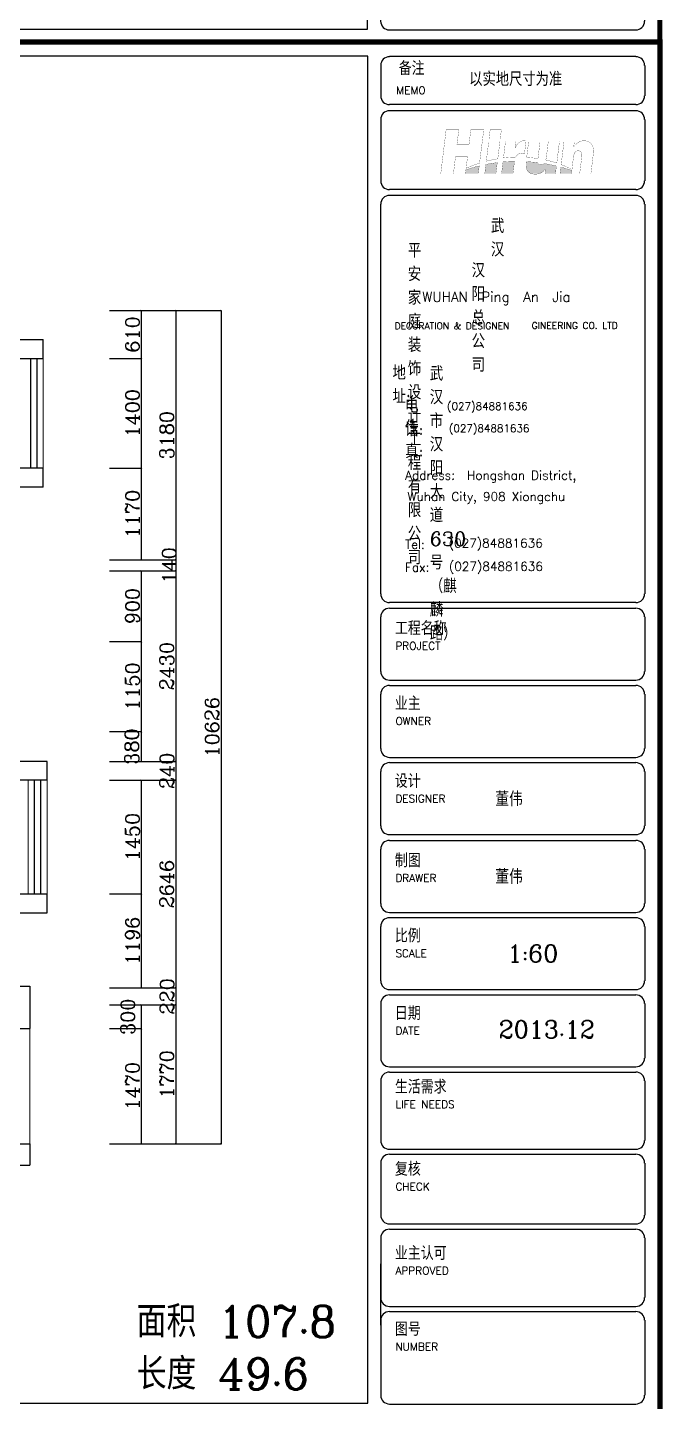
# Model space of a CAD drawing. Header units: millimetres. Extents: x 450898 to 739469, y -912654 to -458543.
# Drawn here: x 467010 to 475109, y -877389 to -859866 of the extents above; entities that cross this region are included whole.
import ezdxf

# ---------------------------------------------------------------- set-up
doc = ezdxf.new("R2010")
doc.units = ezdxf.units.MM
doc.header["$MEASUREMENT"] = 0
doc.header["$PDMODE"] = 3
doc.layers.get('0').update_dxf_attribs({"linetype": 'CONTINUOUS'})
doc.layers.get('DEFPOINTS').update_dxf_attribs({"linetype": 'CONTINUOUS'})
for name, color, linetype in [('TOP', 7, 'CONTINUOUS'), ('txt', 7, 'CONTINUOUS'), ('墙线', 5, 'CONTINUOUS')]:
    doc.layers.add(name, color=color, linetype=linetype)
doc.layers.add('门窗', color=4, linetype='CONTINUOUS', lineweight=13)
doc.styles.add('HZXY', font='complex.shx', dxfattribs={"bigfont": 'HZXY.shx'})
doc.styles.add('ROMAND', font='romand')
doc.styles.get("Standard").update_dxf_attribs({"font": 'complex.shx', "bigfont": 'hzxy.shx'})
doc.dimstyles.new('LMDIM40', dxfattribs={"dimtxt": 80, "dimasz": 20, "dimexe": 0, "dimexo": 0, "dimgap": 25, "dimtad": 1, "dimdec": 0, "dimzin": 0, "dimdsep": 46, "dimtxsty": 'Standard', "dimblk1": 'DOT', "dimblk2": 'DOT', "dimsah": 1, "dimcen": 0, "dimclrd": 2, "dimclre": 2, "dimclrt": 2, "dimadec": 0, "dimazin": 0, "dimtfac": 1, "dimtdec": 0, "dimtmove": 2, "dimatfit": 3, "dimldrblk": 'DOT', "dimfxl": 0, "dimtolj": 1, "dimtzin": 0, "dimarcsym": 0})

# ---------------------------------------------------------------- blocks, each defined once
blk = doc.blocks.new('TRYR')
h = blk.add_hatch(color=8)
h.paths.add_polyline_path([(526379, -849484, 0.008373), (526306, -849460, 0.012524), (526225, -849437), (526214, -849528), (526373, -849528)])
h.paths.add_polyline_path([(526164, -849422, 0.000978), (526083, -849403, 0.008202), (525993, -849387, -0.08076), (525981, -849398, -0.07009), (525967, -849404, -0.065952), (525942, -849406, -0.171138), (525918, -849398, -0.17102), (525905, -849375, 0.00912), (525824, -849366, 0.006727), (525742, -849361, 0.003583), (525741, -849379, 0.027491), (525740, -849417, 0.125398), (525762, -849489, 0.160866), (525816, -849529), (525921, -849529, 0.083032), (525970, -849505, 0.044846), (525997, -849483, 0.0269), (526015, -849462), (526007, -849529), (526151, -849529)])
h.paths.add_polyline_path([(525580, -849358, 0.005645), (525503, -849360, 0.006522), (525420, -849365), (525400, -849529), (525558, -849529)])
h.paths.add_polyline_path([(525340, -849374, 0.008787), (525260, -849386, 0.015086), (525181, -849400), (525166, -849528), (525321, -849528)])
h.paths.add_polyline_path([(525089, -849420, 0.011698), (524998, -849444, 0.006831), (524903, -849475), (524896, -849529), (525076, -849529)])
at = {"color": 4}
for p, q in [((527270, -847898), (523839, -847898)), ((523717, -848021), (523717, -848445)), ((527393, -848021), (527393, -848445)), ((527270, -848567), (523839, -848567)), ((527270, -848652), (523839, -848652)), ((523717, -848774), (523717, -849629)), ((527393, -848774), (527393, -849629)), ((527270, -849751), (523839, -849751)), ((523717, -855382), (523717, -849954)), ((527270, -849832), (523839, -849832)), ((527393, -849954), (527393, -855379)), ((527270, -855501), (523839, -855501)), ((523717, -856460), (523717, -855702)), ((523839, -855580), (527270, -855580)), ((527393, -855702), (527393, -856460)), ((523839, -856582), (527270, -856582)), ((523839, -856655), (527270, -856655)), ((523717, -857535), (523717, -856778)), ((527393, -856778), (527393, -857535)), ((523839, -857658), (527270, -857658)), ((523839, -857731), (527270, -857731)), ((523717, -858611), (523717, -857853)), ((527393, -857853), (527393, -858611)), ((523839, -858733), (527270, -858733)), ((523717, -859694), (523717, -858936)), ((523839, -858814), (527270, -858814)), ((527393, -858936), (527393, -859694)), ((523839, -859816), (527270, -859816)), ((523839, -859889), (527270, -859889)), ((523717, -860769), (523717, -860012)), ((527393, -860012), (527393, -860769)), ((523839, -860892), (527270, -860892)), ((523717, -861087), (523717, -861845)), ((523839, -860965), (527270, -860965)), ((527393, -861087), (527393, -861845)), ((523839, -861967), (527270, -861967)), ((523839, -862041), (527270, -862041)), ((523717, -862163), (523717, -862994)), ((527393, -862163), (527393, -862994)), ((523839, -863116), (527270, -863116)), ((523839, -863185), (527270, -863185)), ((523717, -863307), (523717, -864032)), ((527393, -863307), (527393, -864032)), ((523839, -864154), (527270, -864154)), ((523717, -864350), (523717, -865181)), ((523839, -864227), (527270, -864227)), ((527393, -864350), (527393, -865181)), ((523717, -865565), (523717, -864710)), ((523839, -865303), (527270, -865303)), ((523717, -865497), (523717, -866541)), ((523839, -865375), (527270, -865375)), ((527393, -865497), (527393, -866541)), ((523839, -866663), (527270, -866663))]:
    blk.add_line(p, q, dxfattribs=at)
at = {"const_width": 73}
blk.add_lwpolyline([(501239, -866833), (527605, -866831), (527605, -847696), (501239, -847697)], close=True, dxfattribs=at)
at = {"color": 4}
blk.add_lwpolyline([(501422, -847892), (501422, -866653), (523535, -866652), (523535, -847891)], close=True, dxfattribs=at)
at = {"const_width": 2.96}
for points in [[(524628, -848917), (524553, -849529), (524730, -849529), (524758, -849293), (524926, -849293), (524906, -849454, -0.021361), (525009, -849411, -0.011006), (525093, -849382), (525152, -848917), (524972, -848917), (524946, -849122), (524778, -849122), (524805, -848918), (524628, -848918)], [(525221, -849083), (525187, -849355, -0.010557), (525264, -849337, -0.012892), (525347, -849322), (525377, -849083), (525221, -849083)], [(525454, -849083), (525427, -849308, -0.011867), (525506, -849301, -0.012997), (525598, -849297, -0.143936), (525634, -849256, -0.143683), (525687, -849243, -0.153668), (525704, -849249), (525719, -849249), (525741, -849073), (525732, -849073, -0.015573), (525728, -849071, 0.08379), (525722, -849070, 0.078886), (525685, -849074, 0.132596), (525630, -849107, 0.089043), (525588, -849172), (525599, -849083), (525454, -849083)], [(525777, -849083), (525750, -849301, -0.015908), (525827, -849308, -0.015358), (525907, -849319), (525936, -849083), (525777, -849083)], [(526050, -849083), (526035, -849211, 0.003215), (526026, -849281, -0.035874), (526016, -849338, -0.014819), (526098, -849359, -0.011975), (526169, -849381), (526206, -849083), (526050, -849083)], [(526230, -849403), (526269, -849083), (526414, -849083), (526405, -849152, -0.054355), (526445, -849110, -0.092924), (526499, -849078, -0.133066), (526580, -849073, -0.145597), (526640, -849102, -0.13647), (526672, -849156, -0.083603), (526679, -849243), (526644, -849529), (526488, -849529), (526516, -849304, 0.0455), (526518, -849266, 0.104986), (526510, -849233, 0.190303), (526487, -849213, 0.109725), (526464, -849209, 0.112267), (526436, -849219, 0.08735), (526418, -849239, 0.032594), (526409, -849261, 0.036354), (526402, -849290), (526381, -849469, 0.013342), (526300, -849431, 0.025843), (526230, -849403, 0.760251)], [(524903, -849475), (524896, -849529), (525076, -849529), (525089, -849420, 0.011698), (524998, -849444, 0.006831), (524903, -849475, -0.764062)], [(525181, -849400), (525166, -849528), (525321, -849528), (525340, -849374, 0.008787), (525260, -849386, 0.015086), (525181, -849400, -1.073063)], [(525420, -849365), (525400, -849529), (525558, -849529), (525580, -849358, 0.005645), (525503, -849360, 0.006522), (525420, -849365, -0.577686)], [(526164, -849422), (526151, -849529), (526007, -849529), (526015, -849462, -0.0269), (525997, -849483, -0.044846), (525970, -849505, -0.098409), (525911, -849531, -0.092639), (525839, -849533, -0.217932), (525762, -849489, -0.125398), (525740, -849417, -0.027491), (525741, -849379, -0.003583), (525742, -849361, -0.006727), (525824, -849366, -0.00912), (525905, -849375, 0.17102), (525918, -849398, 0.171138), (525942, -849406, 0.065952), (525967, -849404, 0.07009), (525981, -849398, 0.08076), (525993, -849387, -0.008202), (526083, -849403, -0.000978), (526164, -849422, 1.199229)], [(526225, -849437), (526214, -849528), (526373, -849528), (526379, -849484, 0.008373), (526306, -849460, 0.012524), (526225, -849437, -1.421416)]]:
    blk.add_lwpolyline(points, format="xyb", dxfattribs=at)
blk.add_lwpolyline([(525241, -848918), (525225, -849045), (525381, -849045), (525397, -848918), (525241, -848918)], dxfattribs=at)
at = {"color": 4}
for centre, start, end in [((523839, -848021), 90, 180), ((527270, -848021), 0, 90), ((523839, -848445), 180, 270), ((527270, -848445), 270, 0), ((523839, -848774), 90, 180), ((527270, -848774), 0, 90), ((523839, -849629), 180, 270), ((527270, -849629), 270, 0), ((523839, -849954), 90, 180), ((527270, -849954), 0, 90), ((523839, -855379), 180, 270), ((527270, -855379), 270, 0), ((523839, -855702), 90, 180), ((527270, -855702), 0, 90), ((523839, -856460), 180, 270), ((527270, -856460), 270, 0), ((523839, -856778), 90, 180), ((527270, -856778), 0, 90), ((523839, -857535), 180, 270), ((527270, -857535), 270, 0), ((523839, -857853), 90, 180), ((527270, -857853), 0, 90), ((523839, -858611), 180, 270), ((527270, -858611), 270, 0), ((523839, -858936), 90, 180), ((527270, -858936), 0, 90), ((523839, -859694), 180, 270), ((527270, -859694), 270, 0), ((523839, -860012), 90, 180), ((527270, -860012), 0, 90), ((523839, -860769), 180, 270), ((527270, -860769), 270, 0), ((523839, -861087), 90, 180), ((527270, -861087), 0, 90), ((523839, -861845), 180, 270), ((527270, -861845), 270, 0), ((523839, -862163), 90, 180), ((527270, -862163), 0, 90), ((523839, -862994), 180, 270), ((527270, -862994), 270, 0), ((523839, -863307), 90, 180), ((527270, -863307), 0, 90), ((523839, -864032), 180, 270), ((527270, -864032), 270, 0), ((523839, -864350), 90, 180), ((527270, -864350), 0, 90), ((523839, -865181), 180, 270), ((527270, -865181), 270, 0), ((523839, -865497), 90, 180), ((527270, -865497), 0, 90), ((523839, -866541), 180, 270), ((527270, -866541), 270, 0)]:
    blk.add_arc(centre, 122, start, end, dxfattribs=at)
for s, height, style, p in [('备注', 189.5, 'HZXY', (523968, -848156)), ('以实地尺寸为准', 194.8, 'HZXY', (524949, -848308)), ('MEMO', 107.6, 'ROMAND', (523932, -848422)), ('WUHAN  Ping  An  Jia', 137.28, 'HZXY', (524295, -851313, -2113)), ('DECORATION & DESIGNEN', 93.32, 'HZXY', (523910, -851696, -2113)), ('GINEERING CO. LTD', 93.32, 'HZXY', (525819, -851691, -2113)), ('(027)84881636', 105.64, 'HZXY', (524640, -852820, -1811)), (' (027)84881636', 105.64, 'HZXY', (524593, -853128, -1811)), ('Address:  Hongshan District, ', 123.25, 'HZXY', (524058, -853790, -2113)), (' Wuhan City, 908 Xiongchu  ', 123.25, 'HZXY', (524005, -854087)), (' (027)84881636', 123.25, 'HZXY', (524580, -854735, -1449)), (' (027)84881636', 123.25, 'HZXY', (524582, -855059, -1811)), ('工程名称', 189.5, 'HZXY', (523914, -855954)), ('PROJECT', 107.6, 'ROMAND', (523921, -856158)), ('业主', 189.5, 'HZXY', (523914, -857002)), ('OWNER', 107.6, 'ROMAND', (523921, -857206)), ('设计', 189.5, 'HZXY', (523914, -858082)), ('DESIGNER', 107.6, 'ROMAND', (523921, -858285)), ('制图', 189.5, 'HZXY', (523914, -859188)), ('DRAWER', 107.6, 'ROMAND', (523921, -859392)), ('比例', 189.5, 'HZXY', (523914, -860236)), ('SCALE', 107.6, 'ROMAND', (523921, -860440)), ('1:60', 244.1, 'HZXY', (525478, -860510)), ('日期', 189.5, 'HZXY', (523914, -861316)), ('DATE', 107.6, 'ROMAND', (523921, -861519)), ('2013.12', 244.1, 'HZXY', (525360, -861567)), ('复核', 189.5, 'HZXY', (523914, -863485)), ('CHECK', 107.6, 'ROMAND', (523921, -863688)), ('业主认可', 189.5, 'HZXY', (523914, -864657)), ('APPROVED', 107.6, 'ROMAND', (523921, -864860)), ('图号', 189.5, 'HZXY', (523914, -865714)), ('NUMBER', 107.6, 'ROMAND', (523921, -865917))]:
    blk.add_text(s, height=height, dxfattribs=dict(style=style)).set_placement(p)
for p in [(525313, -858337), (525313, -859420)]:
    blk.add_text('董伟', height=201.4).set_placement(p)
at = {"color": 2}
for s, height, style, p in [('生活需求', 189.5, 'HZXY', (523914, -862340)), ('LIFE NEEDS', 107.6, 'ROMAND', (523921, -862544))]:
    blk.add_text(s, height=height, dxfattribs=dict(at, style=style)).set_placement(p)
at = {"attachment_point": 1, "style": 'HZXY'}
for s, insert, char_height, width in [('武汉', (525251, -850157, -2113), 197.2, 1.04), ('平安家庭装饰设计工程有限公司', (524094, -850500, -2113), 197.2, 1.23), ('汉阳总公司', (524983, -850777, -2113), 197.2, 0.915), ('地址:', (523881, -852202, -2113), 197.2, 1.23), ('武汉市汉阳大道630号（麒麟路）', (524400, -852214, -2113), 197.2, 1.04), ('电话:', (524056, -852662, -2113), 197.2, 1.23), ('传真:', (524056, -852965, -2113), 197.2, 1.23), ('Tel:', (524056, -854630, -2113), 123.3, 1.23), ('Fax:', (524056, -854948, -2113), 123.3, 1.23)]:
    blk.add_mtext(s, dxfattribs=dict(at, insert=insert, char_height=char_height, width=width))
blk = doc.blocks.new('_ArchTick')
at = {"color": 0, "linetype": 'ByBlock', "const_width": 0.15}
blk.add_lwpolyline([(-0.5, -0.5), (0.5, 0.5)], dxfattribs=at)
blk = doc.blocks.new('*D467')
at = {"layer": 'DEFPOINTS', "color": 0}
for p in [(468056, -872632), (468465, -872632), (468056, -874102)]:
    blk.add_point(p, dxfattribs=at)
at = {"layer": '门窗', "color": 2, "lineweight": -2}
for p, q in [((468056, -872632), (468465, -872632)), ((468465, -874102), (468465, -872632)), ((468056, -874102), (468465, -874102))]:
    blk.add_line(p, q, dxfattribs=at)
at = {"layer": '门窗', "color": 2, "lineweight": -2, "xscale": 20, "yscale": 20, "zscale": 20}
for p, rotation in [((468465, -872632), 90), ((468465, -874102), 270)]:
    blk.add_blockref('_ArchTick', p, dxfattribs=dict(at, rotation=rotation))
at = {"layer": '门窗', "color": 2, "insert": (468350, -873367), "char_height": 180, "attachment_point": 5, "rotation": 90}
blk.add_mtext('\\A1;1470', dxfattribs=at)
blk = doc.blocks.new('_DOT')
at = {"color": 0, "linetype": 'ByBlock'}
blk.add_line((-0.5, 0), (-1, 0), dxfattribs=at)
at = {"color": 0, "linetype": 'ByBlock', "const_width": 0.5}
blk.add_lwpolyline([(-0.25, 0, 1), (0.25, 0, 1)], format="xyb", close=True, dxfattribs=at)
blk = doc.blocks.new('DOT')
at = {"color": 0, "linetype": 'ByBlock'}
blk.add_line((-0.35, 0), (-1, 0), dxfattribs=at)
at = {"color": 0, "linetype": 'ByBlock', "const_width": 0.35}
blk.add_lwpolyline([(-0.175, 0, 1), (0.175, 0, 1)], format="xyb", close=True, dxfattribs=at)
blk = doc.blocks.new('*D468')
at = {"layer": 'DEFPOINTS', "color": 0}
for p in [(468056, -872332), (468465, -872332), (468056, -872632)]:
    blk.add_point(p, dxfattribs=at)
at = {"layer": '门窗', "color": 2, "lineweight": -2}
for p, q in [((468056, -872332), (468465, -872332)), ((468465, -872632), (468465, -872332)), ((468056, -872632), (468465, -872632))]:
    blk.add_line(p, q, dxfattribs=at)
at = {"layer": '门窗', "color": 2, "lineweight": -2, "xscale": 20, "yscale": 20, "zscale": 20}
for p, rotation in [((468465, -872332), 90), ((468465, -872632), 270)]:
    blk.add_blockref('_ArchTick', p, dxfattribs=dict(at, rotation=rotation))
at = {"layer": '门窗', "color": 2, "insert": (468291, -872482), "char_height": 180, "attachment_point": 5, "rotation": 90}
blk.add_mtext('\\A1;300', dxfattribs=at)
blk = doc.blocks.new('*D469')
at = {"layer": 'DEFPOINTS', "color": 0}
for p in [(468056, -870916), (468465, -870916), (468056, -872112)]:
    blk.add_point(p, dxfattribs=at)
at = {"layer": '门窗', "color": 2, "lineweight": -2}
for p, q in [((468056, -870916), (468465, -870916)), ((468465, -872112), (468465, -870916)), ((468056, -872112), (468465, -872112))]:
    blk.add_line(p, q, dxfattribs=at)
at = {"layer": '门窗', "color": 2, "lineweight": -2, "xscale": 20, "yscale": 20, "zscale": 20}
for p, rotation in [((468465, -870916), 90), ((468465, -872112), 270)]:
    blk.add_blockref('_ArchTick', p, dxfattribs=dict(at, rotation=rotation))
at = {"layer": '门窗', "color": 2, "insert": (468350, -871514), "char_height": 180, "attachment_point": 5, "rotation": 90}
blk.add_mtext('\\A1;1196', dxfattribs=at)
blk = doc.blocks.new('*D470')
at = {"layer": 'DEFPOINTS', "color": 0}
for p in [(468056, -869466), (468465, -869466), (468056, -870916)]:
    blk.add_point(p, dxfattribs=at)
at = {"layer": '门窗', "color": 2, "lineweight": -2}
for p, q in [((468056, -869466), (468465, -869466)), ((468465, -870916), (468465, -869466)), ((468056, -870916), (468465, -870916))]:
    blk.add_line(p, q, dxfattribs=at)
at = {"layer": '门窗', "color": 2, "lineweight": -2, "xscale": 20, "yscale": 20, "zscale": 20}
for p, rotation in [((468465, -869466), 90), ((468465, -870916), 270)]:
    blk.add_blockref('_ArchTick', p, dxfattribs=dict(at, rotation=rotation))
at = {"layer": '门窗', "color": 2, "insert": (468350, -870191), "char_height": 180, "attachment_point": 5, "rotation": 90}
blk.add_mtext('\\A1;1450', dxfattribs=at)
blk = doc.blocks.new('*D471')
at = {"layer": 'DEFPOINTS', "color": 0}
for p in [(468056, -868846), (468465, -868846), (468056, -869226)]:
    blk.add_point(p, dxfattribs=at)
at = {"layer": '门窗', "color": 2, "lineweight": -2}
for p, q in [((468056, -868846), (468465, -868846)), ((468465, -869226), (468465, -868846)), ((468056, -869226), (468465, -869226))]:
    blk.add_line(p, q, dxfattribs=at)
at = {"layer": '门窗', "color": 2, "lineweight": -2, "xscale": 20, "yscale": 20, "zscale": 20}
for p, rotation in [((468465, -868846), 90), ((468465, -869226), 270)]:
    blk.add_blockref('_ArchTick', p, dxfattribs=dict(at, rotation=rotation))
at = {"layer": '门窗', "color": 2, "insert": (468341, -869036), "char_height": 180, "attachment_point": 5, "rotation": 90}
blk.add_mtext('\\A1;380', dxfattribs=at)
blk = doc.blocks.new('*D472')
at = {"layer": 'DEFPOINTS', "color": 0}
for p in [(468056, -867696), (468465, -867696), (468056, -868846)]:
    blk.add_point(p, dxfattribs=at)
at = {"layer": '门窗', "color": 2, "lineweight": -2}
for p, q in [((468056, -867696), (468465, -867696)), ((468465, -868846), (468465, -867696)), ((468056, -868846), (468465, -868846))]:
    blk.add_line(p, q, dxfattribs=at)
at = {"layer": '门窗', "color": 2, "lineweight": -2, "xscale": 20, "yscale": 20, "zscale": 20}
for p, rotation in [((468465, -867696), 90), ((468465, -868846), 270)]:
    blk.add_blockref('_ArchTick', p, dxfattribs=dict(at, rotation=rotation))
at = {"layer": '门窗', "color": 2, "insert": (468350, -868271), "char_height": 180, "attachment_point": 5, "rotation": 90}
blk.add_mtext('\\A1;1150', dxfattribs=at)
blk = doc.blocks.new('*D473')
at = {"layer": 'DEFPOINTS', "color": 0}
for p in [(468056, -866796), (468465, -866796), (468056, -867696)]:
    blk.add_point(p, dxfattribs=at)
at = {"layer": '门窗', "color": 2, "lineweight": -2}
for p, q in [((468056, -866796), (468465, -866796)), ((468465, -867696), (468465, -866796)), ((468056, -867696), (468465, -867696))]:
    blk.add_line(p, q, dxfattribs=at)
at = {"layer": '门窗', "color": 2, "lineweight": -2, "xscale": 20, "yscale": 20, "zscale": 20}
for p, rotation in [((468465, -866796), 90), ((468465, -867696), 270)]:
    blk.add_blockref('_ArchTick', p, dxfattribs=dict(at, rotation=rotation))
at = {"layer": '门窗', "color": 2, "insert": (468350, -867246), "char_height": 180, "attachment_point": 5, "rotation": 90}
blk.add_mtext('\\A1;900', dxfattribs=at)
blk = doc.blocks.new('*D474')
at = {"layer": 'DEFPOINTS', "color": 0}
for p in [(468056, -865486), (468465, -865486), (468056, -866656)]:
    blk.add_point(p, dxfattribs=at)
at = {"layer": '门窗', "color": 2, "lineweight": -2}
for p, q in [((468056, -865486), (468465, -865486)), ((468465, -866656), (468465, -865486)), ((468056, -866656), (468465, -866656))]:
    blk.add_line(p, q, dxfattribs=at)
at = {"layer": '门窗', "color": 2, "lineweight": -2, "xscale": 20, "yscale": 20, "zscale": 20}
for p, rotation in [((468465, -865486), 90), ((468465, -866656), 270)]:
    blk.add_blockref('_ArchTick', p, dxfattribs=dict(at, rotation=rotation))
at = {"layer": '门窗', "color": 2, "insert": (468350, -866071), "char_height": 180, "attachment_point": 5, "rotation": 90}
blk.add_mtext('\\A1;1170', dxfattribs=at)
blk = doc.blocks.new('*D475')
at = {"layer": 'DEFPOINTS', "color": 0}
for p in [(468056, -864086), (468465, -864086), (468056, -865486)]:
    blk.add_point(p, dxfattribs=at)
at = {"layer": '门窗', "color": 2, "lineweight": -2}
for p, q in [((468056, -864086), (468465, -864086)), ((468465, -865486), (468465, -864086)), ((468056, -865486), (468465, -865486))]:
    blk.add_line(p, q, dxfattribs=at)
at = {"layer": '门窗', "color": 2, "lineweight": -2, "xscale": 20, "yscale": 20, "zscale": 20}
for p, rotation in [((468465, -864086), 90), ((468465, -865486), 270)]:
    blk.add_blockref('_ArchTick', p, dxfattribs=dict(at, rotation=rotation))
at = {"layer": '门窗', "color": 2, "insert": (468350, -864786), "char_height": 180, "attachment_point": 5, "rotation": 90}
blk.add_mtext('\\A1;1400', dxfattribs=at)
blk = doc.blocks.new('*D476')
at = {"layer": 'DEFPOINTS', "color": 0}
for p in [(468056, -863476), (468465, -863476), (468056, -864086)]:
    blk.add_point(p, dxfattribs=at)
at = {"layer": '门窗', "color": 2, "lineweight": -2}
for p, q in [((468056, -863476), (468465, -863476)), ((468465, -864086), (468465, -863476)), ((468056, -864086), (468465, -864086))]:
    blk.add_line(p, q, dxfattribs=at)
at = {"layer": '门窗', "color": 2, "lineweight": -2, "xscale": 20, "yscale": 20, "zscale": 20}
for p, rotation in [((468465, -863476), 90), ((468465, -864086), 270)]:
    blk.add_blockref('_ArchTick', p, dxfattribs=dict(at, rotation=rotation))
at = {"layer": '门窗', "color": 2, "insert": (468350, -863781), "char_height": 180, "attachment_point": 5, "rotation": 90}
blk.add_mtext('\\A1;610', dxfattribs=at)
blk = doc.blocks.new('*D477')
at = {"layer": 'DEFPOINTS', "color": 0}
for p in [(468056, -863476), (468056, -866656), (468903, -866656)]:
    blk.add_point(p, dxfattribs=at)
at = {"layer": '门窗', "color": 2, "lineweight": -2}
for p, q in [((468056, -863476), (468903, -863476)), ((468903, -863476), (468903, -866656)), ((468056, -866656), (468903, -866656))]:
    blk.add_line(p, q, dxfattribs=at)
at = {"layer": '门窗', "color": 2, "lineweight": -2, "xscale": 20, "yscale": 20, "zscale": 20}
for p, rotation in [((468903, -863476), 90), ((468903, -866656), 270)]:
    blk.add_blockref('_ArchTick', p, dxfattribs=dict(at, rotation=rotation))
at = {"layer": '门窗', "color": 2, "insert": (468788, -865066), "char_height": 180, "attachment_point": 5, "rotation": 90}
blk.add_mtext('\\A1;3180', dxfattribs=at)
blk = doc.blocks.new('*D478')
at = {"layer": 'DEFPOINTS', "color": 0}
for p in [(468056, -866656), (468056, -866796), (468903, -866796)]:
    blk.add_point(p, dxfattribs=at)
at = {"layer": '门窗', "color": 2, "lineweight": -2}
for p, q in [((468056, -866656), (468903, -866656)), ((468056, -866796), (468903, -866796)), ((468903, -866656), (468903, -866796))]:
    blk.add_line(p, q, dxfattribs=at)
at = {"layer": '门窗', "color": 2, "lineweight": -2, "xscale": 20, "yscale": 20, "zscale": 20}
for p, rotation in [((468903, -866656), 90), ((468903, -866796), 270)]:
    blk.add_blockref('_ArchTick', p, dxfattribs=dict(at, rotation=rotation))
at = {"layer": '门窗', "color": 2, "insert": (468818, -866726), "char_height": 180, "attachment_point": 5, "rotation": 90}
blk.add_mtext('\\A1;140', dxfattribs=at)
blk = doc.blocks.new('*D479')
at = {"layer": 'DEFPOINTS', "color": 0}
for p in [(468056, -866796), (468056, -869226), (468903, -869226)]:
    blk.add_point(p, dxfattribs=at)
at = {"layer": '门窗', "color": 2, "lineweight": -2}
for p, q in [((468056, -866796), (468903, -866796)), ((468903, -866796), (468903, -869226)), ((468056, -869226), (468903, -869226))]:
    blk.add_line(p, q, dxfattribs=at)
at = {"layer": '门窗', "color": 2, "lineweight": -2, "xscale": 20, "yscale": 20, "zscale": 20}
for p, rotation in [((468903, -866796), 90), ((468903, -869226), 270)]:
    blk.add_blockref('_ArchTick', p, dxfattribs=dict(at, rotation=rotation))
at = {"layer": '门窗', "color": 2, "insert": (468788, -868011), "char_height": 180, "attachment_point": 5, "rotation": 90}
blk.add_mtext('\\A1;2430', dxfattribs=at)
blk = doc.blocks.new('*D480')
at = {"layer": 'DEFPOINTS', "color": 0}
for p in [(468056, -869226), (468056, -869466), (468903, -869466)]:
    blk.add_point(p, dxfattribs=at)
at = {"layer": '门窗', "color": 2, "lineweight": -2}
for p, q in [((468056, -869226), (468903, -869226)), ((468903, -869226), (468903, -869466)), ((468056, -869466), (468903, -869466))]:
    blk.add_line(p, q, dxfattribs=at)
at = {"layer": '门窗', "color": 2, "lineweight": -2, "xscale": 20, "yscale": 20, "zscale": 20}
for p, rotation in [((468903, -869226), 90), ((468903, -869466), 270)]:
    blk.add_blockref('_ArchTick', p, dxfattribs=dict(at, rotation=rotation))
at = {"layer": '门窗', "color": 2, "insert": (468790, -869346), "char_height": 180, "attachment_point": 5, "rotation": 90}
blk.add_mtext('\\A1;240', dxfattribs=at)
blk = doc.blocks.new('*D481')
at = {"layer": 'DEFPOINTS', "color": 0}
for p in [(468056, -869466), (468056, -872112), (468903, -872112)]:
    blk.add_point(p, dxfattribs=at)
at = {"layer": '门窗', "color": 2, "lineweight": -2}
for p, q in [((468056, -869466), (468903, -869466)), ((468903, -869466), (468903, -872112)), ((468056, -872112), (468903, -872112))]:
    blk.add_line(p, q, dxfattribs=at)
at = {"layer": '门窗', "color": 2, "lineweight": -2, "xscale": 20, "yscale": 20, "zscale": 20}
for p, rotation in [((468903, -869466), 90), ((468903, -872112), 270)]:
    blk.add_blockref('_ArchTick', p, dxfattribs=dict(at, rotation=rotation))
at = {"layer": '门窗', "color": 2, "insert": (468788, -870789), "char_height": 180, "attachment_point": 5, "rotation": 90}
blk.add_mtext('\\A1;2646', dxfattribs=at)
blk = doc.blocks.new('*D482')
at = {"layer": 'DEFPOINTS', "color": 0}
for p in [(468056, -872112), (468056, -872332), (468903, -872332)]:
    blk.add_point(p, dxfattribs=at)
at = {"layer": '门窗', "color": 2, "lineweight": -2}
for p, q in [((468056, -872112), (468903, -872112)), ((468903, -872112), (468903, -872332)), ((468056, -872332), (468903, -872332))]:
    blk.add_line(p, q, dxfattribs=at)
at = {"layer": '门窗', "color": 2, "lineweight": -2, "xscale": 20, "yscale": 20, "zscale": 20}
for p, rotation in [((468903, -872112), 90), ((468903, -872332), 270)]:
    blk.add_blockref('_ArchTick', p, dxfattribs=dict(at, rotation=rotation))
at = {"layer": '门窗', "color": 2, "insert": (468793, -872222), "char_height": 180, "attachment_point": 5, "rotation": 90}
blk.add_mtext('\\A1;220', dxfattribs=at)
blk = doc.blocks.new('*D483')
at = {"layer": 'DEFPOINTS', "color": 0}
for p in [(468056, -872332), (468056, -874102), (468903, -874102)]:
    blk.add_point(p, dxfattribs=at)
at = {"layer": '门窗', "color": 2, "lineweight": -2}
for p, q in [((468056, -872332), (468903, -872332)), ((468903, -872332), (468903, -874102)), ((468056, -874102), (468903, -874102))]:
    blk.add_line(p, q, dxfattribs=at)
at = {"layer": '门窗', "color": 2, "lineweight": -2, "xscale": 20, "yscale": 20, "zscale": 20}
for p, rotation in [((468903, -872332), 90), ((468903, -874102), 270)]:
    blk.add_blockref('_ArchTick', p, dxfattribs=dict(at, rotation=rotation))
at = {"layer": '门窗', "color": 2, "insert": (468788, -873217), "char_height": 180, "attachment_point": 5, "rotation": 90}
blk.add_mtext('\\A1;1770', dxfattribs=at)
blk = doc.blocks.new('*D429')
at = {"layer": 'DEFPOINTS', "color": 0}
for p in [(468056, -863476), (468056, -874102), (469480, -874102)]:
    blk.add_point(p, dxfattribs=at)
at = {"layer": '门窗', "color": 2, "lineweight": -2}
for p, q in [((468056, -863476), (469480, -863476)), ((469480, -863476), (469480, -874102)), ((468056, -874102), (469480, -874102))]:
    blk.add_line(p, q, dxfattribs=at)
at = {"layer": '门窗', "color": 2, "lineweight": -2, "xscale": 20, "yscale": 20, "zscale": 20}
for p, rotation in [((469480, -863476), 90), ((469480, -874102), 270)]:
    blk.add_blockref('_ArchTick', p, dxfattribs=dict(at, rotation=rotation))
at = {"layer": '门窗', "color": 2, "insert": (469365, -868789), "char_height": 180, "attachment_point": 5, "rotation": 90}
blk.add_mtext('\\A1;10626', dxfattribs=at)

msp = doc.modelspace()

# ---------------------------------------------------------------- linework, layer by layer
at = {"layer": 'txt'}
for p, q in [((467050.2, -864086.5), (467050.2, -865486.5)), ((467130.2, -864086.5), (467130.2, -865486.5)), ((467100.2, -870916.5), (467100.2, -869466.5)), ((467180.2, -870916.5), (467180.2, -869466.5))]:
    msp.add_line(p, q, dxfattribs=at)
at = {"layer": '墙线'}
for p, q in [((466540.2, -863846.5), (467210.2, -863846.5)), ((467210.2, -864086.5), (467210.2, -863846.5)), ((466300.2, -864086.5), (467210.2, -864086.5)), ((467210.2, -865486.5), (466300.2, -865486.5)), ((467210.2, -865726.5), (467210.2, -865486.5)), ((467210.2, -865726.5), (466540.2, -865726.5)), ((467260.2, -869226.5), (466300.2, -869226.5)), ((467260.2, -869466.5), (467260.2, -869226.5)), ((467260.2, -869466.5), (466300.2, -869466.5)), ((466300.2, -870916.5), (467260.2, -870916.5)), ((467260.2, -871156.5), (467260.2, -870916.5)), ((466540.2, -871156.5), (467260.2, -871156.5)), ((466540.2, -872092.5), (467040.2, -872092.5)), ((467040.2, -872092.5), (467040.2, -872632.5)), ((466800.2, -872632.5), (467040.2, -872632.5)), ((465550.2, -874102.5), (467040.2, -874102.5)), ((467040.2, -874102.5), (467040.2, -874372.5)), ((462570.2, -874372.5), (467040.2, -874372.5))]:
    msp.add_line(p, q, dxfattribs=at)
at = {"layer": '门窗'}
for p, q in [((467210.2, -864086.5), (467210.2, -865486.5)), ((467020.2, -870916.5), (467020.2, -869466.5)), ((467260.2, -870916.5), (467260.2, -869466.5)), ((467040.2, -872632.5), (467040.2, -874102.5))]:
    msp.add_line(p, q, dxfattribs=at)

# ---------------------------------------------------------------- block references
at = {"layer": 'TOP', "xscale": 0.9156765649033163, "yscale": 0.9156765649033163, "zscale": 0.9156765649033163}
for p in [(-8040.9, -66315.3), (-8039.9, -83837.4)]:
    msp.add_blockref('TRYR', p, dxfattribs=at)

# ---------------------------------------------------------------- texts
at = {"layer": 'TOP', "insert": (468403.6, -876169.2), "char_height": 399.98, "width": 5038.146, "attachment_point": 1}
msp.add_mtext('面积 107.8\\P长度 49.6', dxfattribs=at)

# ---------------------------------------------------------------- dimensions: what is measured, and where the dimension line sits
at = {"layer": '门窗'}
for base, p1, p2, angle, picture, middle in [((468464.6, -863476.5), (468056, -864086.5), (468056, -863476.5), 270, '*D476', (468349.6, -863781.5)), ((468902.7, -866656.5), (468056, -863476.5), (468056, -866656.5), 90, '*D477', (468787.7, -865066.5)), ((469480.4, -874102.5), (468056, -863476.5), (468056, -874102.5), 90, '*D429', (469365.4, -868789.5)), ((468464.6, -864086.5), (468056, -865486.5), (468056, -864086.5), 270, '*D475', (468349.6, -864786.5)), ((468464.6, -865486.5), (468056, -866656.5), (468056, -865486.5), 270, '*D474', (468349.6, -866071.5)), ((468464.6, -866796.5), (468056, -867696.5), (468056, -866796.5), 270, '*D473', (468349.6, -867246.5)), ((468902.7, -869226.5), (468056, -866796.5), (468056, -869226.5), 90, '*D479', (468787.7, -868011.5)), ((468464.6, -867696.5), (468056, -868846.5), (468056, -867696.5), 270, '*D472', (468349.6, -868271.5)), ((468464.6, -869466.5), (468056, -870916.5), (468056, -869466.5), 270, '*D470', (468349.6, -870191.5)), ((468902.7, -872112.5), (468056, -869466.5), (468056, -872112.5), 90, '*D481', (468787.7, -870789.5)), ((468464.6, -870916.5), (468056, -872112.5), (468056, -870916.5), 270, '*D469', (468349.6, -871514.5)), ((468902.7, -874102.5), (468056, -872332.5), (468056, -874102.5), 90, '*D483', (468787.7, -873217.5)), ((468464.6, -872632.5), (468056, -874102.5), (468056, -872632.5), 270, '*D467', (468349.6, -873367.5))]:
    dim = msp.add_linear_dim(base=base, p1=p1, p2=p2, angle=angle, dimstyle='LMDIM40', override={"dimtxt": 180, "dimblk": 'ArchTick', "dimsah": 0, "dimldrblk": 'DOT'}, dxfattribs=at)
    dim.commit()
    dim.dimension.update_dxf_attribs({"geometry": picture, "text_midpoint": middle})
for base, p1, p2, angle, picture, middle in [((468902.7, -866796.5), (468056, -866656.5), (468056, -866796.5), 90, '*D478', (468818, -866726.5)), ((468464.6, -868846.5), (468056, -869226.5), (468056, -868846.5), 270, '*D471', (468340.6, -869036.5)), ((468902.7, -869466.5), (468056, -869226.5), (468056, -869466.5), 90, '*D480', (468789.5, -869346.5)), ((468902.7, -872332.5), (468056, -872112.5), (468056, -872332.5), 90, '*D482', (468793, -872222.5)), ((468464.6, -872332.5), (468056, -872632.5), (468056, -872332.5), 270, '*D468', (468290.8, -872482.5))]:
    dim = msp.add_linear_dim(base=base, p1=p1, p2=p2, angle=angle, dimstyle='LMDIM40', override={"dimtxt": 180, "dimblk": 'ArchTick', "dimsah": 0, "dimldrblk": 'DOT'}, dxfattribs=at)
    dim.commit()
    dim.dimension.update_dxf_attribs({"geometry": picture, "text_midpoint": middle, "dimtype": 160})

doc.saveas('drawing.dxf')
